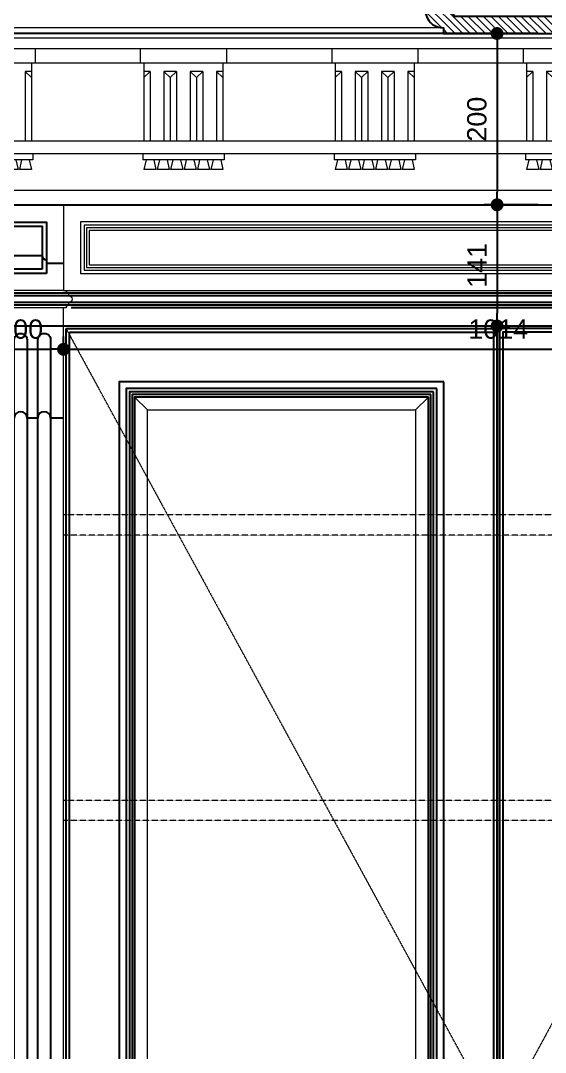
# Model space of a CAD drawing. Header units: inches. Extents: x 274057 to 444617, y 490067 to 635630.
# Drawn here: x 347014 to 347626, y 518310 to 519514 of the extents above; entities that cross this region are included whole.
import ezdxf

# ---------------------------------------------------------------- set-up
doc = ezdxf.new("R2010")
doc.units = ezdxf.units.IN
doc.header["$MEASUREMENT"] = 0
doc.linetypes.add('HIDDEN', pattern=[0.375, 0.25, -0.125])
for name, color, linetype in [('CQ Grg Gypsum', 41, 'Continuous'), ('CQ PANEL DIMENSION', 1, 'Continuous'), ('ID-wall paper', 8, 'Continuous'), ('WOOD', 23, 'Continuous'), ('WOOD 01', 34, 'Continuous'), ('WOOD 02', 32, 'Continuous'), ('Wood SECT', 1, 'Continuous')]:
    doc.layers.add(name, color=color, linetype=linetype)
for name, color, linetype, lineweight in [('CQ gypsum 2', 42, 'Continuous', 0), ('CQ Gypsum Hatch', 8, 'Continuous', 20), ('Glass', 4, 'Continuous', 0), ('WOOD-HID', 8, 'HIDDEN', 18)]:
    doc.layers.add(name, color=color, linetype=linetype, lineweight=lineweight)
doc.styles.get("Standard").update_dxf_attribs({"font": 'arial.ttf'})
doc.dimstyles.new('chester 15', dxfattribs={"dimscale": 0.15, "dimtxt": 150, "dimasz": 100, "dimexe": 100, "dimexo": 0, "dimgap": 80, "dimtad": 1, "dimdec": 0, "dimzin": 0, "dimdsep": 46, "dimtxsty": 'Standard', "dimblk": 'DOT', "dimcen": 100, "dimclrd": 1, "dimclre": 1, "dimclrt": 3, "dimadec": 0, "dimazin": 0, "dimtfac": 1, "dimtdec": 0, "dimtofl": 0, "dimtmove": 0, "dimatfit": 3, "dimfxl": 1, "dimtolj": 1, "dimtzin": 0, "dimlwd": -1, "dimarcsym": 0})
doc.dimstyles.new('CQ 20', dxfattribs={"dimscale": 0.2, "dimtxt": 150, "dimasz": 100, "dimexe": 100, "dimexo": 20, "dimgap": 80, "dimtad": 1, "dimdec": 0, "dimzin": 0, "dimdsep": 46, "dimtxsty": 'Standard', "dimblk": 'DOT', "dimcen": 100, "dimclrd": 1, "dimclre": 1, "dimclrt": 3, "dimadec": 0, "dimazin": 0, "dimtfac": 1, "dimtdec": 0, "dimtofl": 0, "dimtmove": 0, "dimatfit": 3, "dimfxl": 1, "dimtolj": 1, "dimtzin": 0, "dimlwd": -1, "dimarcsym": 0})

# ---------------------------------------------------------------- blocks, each defined once
blk = doc.blocks.new('ff15 section ceiling A and B')
at = {"layer": 'CQ Gypsum Hatch'}
h = blk.add_hatch(dxfattribs=at)
h.set_pattern_fill('ANSI31', color=256, scale=50, angle=180, style=0)
h.set_pattern_definition([(224.9999999999999, (863766.5914405661, 132415.694420714), (4.419417382415921, -4.419417382415922), [])])
edge = h.paths.add_edge_path()
edge.add_line((332065.6782637458, 531551.4547540266), (332065.6782263991, 532245.4163776124))
edge.add_line((332065.6782263991, 532245.4163776124), (332045.6782263989, 532245.4163804308))
edge.add_line((332045.6782263989, 532245.4163804308), (332045.6782637458, 531564.9740375306))
edge.add_line((332045.6782637458, 531564.9740375306), (331890.8122676351, 531439.3348967673))
edge.add_line((331890.8122676351, 531439.3348967673), (331890.8122676352, 531413.4163786573))
edge.add_line((331890.8122676352, 531413.4163786573), (331899.5114529806, 531413.4163786573))
edge.add_line((331899.5114529806, 531413.4163786573), (331899.5114529806, 531419.3159787839))
edge.add_arc((331902.2419487927, 531419.3159787841), 2.730495812022127, 89.75209777635882, 180.0000000048857, ccw=False)
edge.add_line((331902.2537628194, 531422.0464490382), (331944.7841469523, 531422.0464490382))
edge.add_line((331944.7841469523, 531422.0464490382), (331944.7841469523, 531460.7916174831))
edge.add_arc((331946.5070290589, 531502.7276900264), 41.9714486658172, 267.6474098500829, 325.6081869534439)
edge.add_line((331981.1416258019, 531479.0201551153), (331989.7818599921, 531479.0201551153))
edge.add_line((331989.7818599921, 531479.0201551153), (331989.7818599919, 531491.0331089969))
edge.add_line((331989.7818599919, 531491.0331089969), (332026.0118476824, 531491.0331089969))
edge.add_line((332026.0118476824, 531491.0331089969), (332026.0118476824, 531512.9270566637))
edge.add_line((332026.0118476824, 531512.9270566637), (332032.6930510519, 531512.9270566637))
edge.add_arc((332051.3967741364, 531514.1546429674), 18.74396503827015, 112.0673333029448, 183.7551229113823, ccw=False)
edge.add_arc((332038.9054078332, 531550.8937917652), 20.12030587962656, 285.7141126401269, 361.5976365187827)
edge.add_line((332059.0178922653, 531551.4547540268), (332065.6782637458, 531551.4547540266))
edge.add_line((332065.6782637458, 531551.4547540266), (332065.6782637458, 531560.2595447644))
at = {"layer": 'CQ Grg Gypsum', "elevation": 1.466518336039335e-07}
blk.add_lwpolyline([(332065.6782637458, 531551.4547540266), (332065.6782263991, 532245.4163776124), (332045.6782263989, 532245.4163804308), (332045.6782637458, 531564.9740375306), (331890.8122676351, 531439.3348967673), (331890.8122676352, 531413.4163786573), (331899.5114529806, 531413.4163786573), (331899.5114529806, 531419.3159787839, -0.4154813949706535), (331902.2537628194, 531422.0464490382), (331944.7841469523, 531422.0464490382), (331944.7841469523, 531460.7916174831, 0.2584350037517542), (331981.1416258019, 531479.0201551153), (331989.7818599921, 531479.0201551153), (331989.7818599919, 531491.0331089969), (332026.0118476824, 531491.0331089969), (332026.0118476824, 531512.9270566637), (332032.6930510519, 531512.9270566637, -0.3234142676471498), (332044.3547423907, 531531.5254810085, 0.3437592340717269), (332059.0178922653, 531551.4547540268), (332065.6782637458, 531551.4547540266), (332065.6782637458, 531560.2595447644)], format="xyb", dxfattribs=at)
blk = doc.blocks.new('A$C11B46C9D')
at = {"layer": 'CQ gypsum 2', "lineweight": 0}
for p, q in [((-0.0001620324910618365, 194.6588426323142), (223.2751500969171, 194.6588426323142)), ((-0.0001620324910618365, 182.0479222272988), (223.2751500969171, 182.0479222272988)), ((61.40054880309617, 182.0479222272988), (61.40054880309617, 165.2333616929245)), ((161.8744392613298, 182.0479222272988), (223.2751500969753, 182.0479222272988)), ((161.8744392613298, 182.0479222272988), (161.8744392613298, 165.2333616928663)), ((-0.0001620324910618365, 165.2333616928663), (223.2751500969171, 165.2333616928663)), ((65.58696090563899, 165.2333616929245), (65.58696090563899, 74.14751840918325)), ((157.6880271588452, 165.2333616929245), (157.688027158787, 74.14751840918325)), ((161.8744392613298, 165.2333616928663), (223.2751500969753, 165.2333616928663)), ((65.58696090563899, 155.4248680452001), (72.95504620618885, 155.4248680452001)), ((65.58696090563899, 148.4475145412725), (72.95504620618885, 155.4248680452001)), ((72.95504620618885, 155.4248680452001), (72.95504620618885, 74.14751840918325)), ((88.91923102218425, 155.4248680452001), (88.91923102218425, 74.14751840918325)), ((88.91923102218425, 155.4248680452001), (96.28731632273411, 148.4475145412725)), ((88.91923102218425, 155.4248680452001), (103.655401623284, 155.4248680452001)), ((96.28731632273411, 148.4475145412725), (103.655401623284, 155.4248680452001)), ((96.28731632273411, 148.4475145412725), (96.28731632273411, 74.14751840918325)), ((103.655401623284, 155.4248680452001), (103.655401623284, 74.14751840918325)), ((119.6195864402107, 155.4248680452001), (119.6195864402107, 74.14751840918325)), ((119.6195864402107, 155.4248680452001), (134.3557570413104, 155.4248680452001)), ((119.6195864402107, 155.4248680452001), (126.9876717407606, 148.4475145412725)), ((126.9876717407606, 148.4475145412725), (134.3557570413104, 155.4248680452001)), ((126.9876717407606, 148.4475145412725), (126.9876717408188, 74.14751840918325)), ((134.3557570413104, 155.4248680452001), (134.3557570413104, 74.14751840918325)), ((150.3199418582371, 155.4248680452001), (150.3199418582371, 74.14751840918325)), ((150.3199418582371, 155.4248680452001), (157.688027158787, 148.4475145412725)), ((150.3199418582371, 155.4248680452001), (157.688027158787, 155.4248680452001)), ((-0.0001620324910618365, 74.14751840912504), (223.2751500969171, 74.14751840912504)), ((-0.0001620324910618365, 59.35070513532264), (223.2751500969171, 59.35070513532264)), ((64.19149020448094, 59.35070513532264), (64.19149020448094, 52.42917045735521)), ((64.19149020448094, 52.42917045735521), (159.0834978590137, 52.42917045735521)), ((68.09880816604709, 52.42917045735521), (65.53114207688486, 41.26540485181613)), ((77.02982065215474, 52.42917045735521), (79.59748674131697, 41.26540485181613)), ((83.72808001603698, 52.42917045735521), (81.16041392687475, 41.26540485181613)), ((92.65909250028199, 52.42917045735521), (95.22675859037554, 41.26540485181613)), ((99.35735186509555, 52.42917045735521), (96.78968577593332, 41.26540485181613)), ((108.2883643493406, 52.42917045735521), (110.8560304385028, 41.26540485181613)), ((114.9866237132228, 52.42917045735521), (112.4189576240606, 41.26540485181613)), ((123.9176361983991, 52.42917045735521), (126.4853022884927, 41.26540485181613)), ((130.6158955622814, 52.42917045735521), (128.0482294731191, 41.26540485181613)), ((139.546908048389, 52.42917045735521), (142.1145741375512, 41.26540485181613)), ((146.2451674113399, 52.42917045735521), (143.6775013221777, 41.26540485181613)), ((155.1761798974476, 52.42917045735521), (157.7438459866098, 41.26540485181613)), ((159.0834978590137, 59.35070513532264), (159.0834978590137, 52.42917045735521)), ((65.53114207688486, 41.26540485181613), (79.59748674131697, 41.26540485181613)), ((81.16041392687475, 41.26540485181613), (95.22675859037554, 41.26540485181613)), ((96.78968577593332, 41.26540485181613), (110.8560304385028, 41.26540485181613)), ((112.4189576240606, 41.26540485181613), (126.4853022884927, 41.26540485181613)), ((128.0482294731191, 41.26540485181613), (142.1145741375512, 41.26540485181613)), ((143.6775013221777, 41.26540485181613), (157.7438459866098, 41.26540485181613)), ((-0.0001620324910618365, 16.74554898560746), (223.2751500969171, 16.74554898560746)), ((-0.0001620324328541756, -9.942281758412719e-05), (223.2751500969753, -9.942281758412719e-05))]:
    blk.add_line(p, q, dxfattribs=at)
at = {"layer": 'CQ gypsum 2', "lineweight": 0, "ltscale": 100}
for p, q in [((61.40054880309617, 182.0479222272988), (161.8744392613298, 182.0479222272988)), ((-0.0001620324910618365, 165.2333616928663), (61.40054880309617, 165.2333616928663))]:
    blk.add_line(p, q, dxfattribs=at)
blk = doc.blocks.new('cornice002.A')
at = {"layer": 'CQ Grg Gypsum', "xscale": -1, "rotation": 359.9999999999987}
for p in [(351655.9034986816, 523348.9190911358, -8.9818190087336e-08), (351879.178810811, 523348.9190911357, -8.9818190087336e-08), (352102.4541229404, 523348.9190911357, -8.9818190087336e-08), (352325.7294350698, 523348.9190911356, -8.9818190087336e-08)]:
    blk.add_blockref('A$C11B46C9D', p, dxfattribs=at)
blk = doc.blocks.new('_Dot')
at = {"color": 0, "linetype": 'ByBlock', "lineweight": -2}
blk.add_line((-0.5, 0), (-1, 0), dxfattribs=at)
at = {"color": 0, "linetype": 'ByBlock', "const_width": 0.5}
blk.add_lwpolyline([(-0.25, 0, 1), (0.25, 0, 1)], format="xyb", close=True, dxfattribs=at)
blk = doc.blocks.new('*D256')
at = {"layer": 'CQ PANEL DIMENSION', "color": 1, "lineweight": -2, "transparency": 16777216}
for p, q in [((347613.291099291, 519499.2839337786), (346392.8497915849, 519499.2839337786)), ((346674.3535546979, 516399.2839683149), (346392.8497915849, 516399.2839683149))]:
    blk.add_line(p, q, dxfattribs=at)
at = {"layer": 'CQ PANEL DIMENSION', "color": 1, "transparency": 16777216}
blk.add_line((346412.8497915849, 519479.2839337786), (346412.8497915849, 516419.2839683149), dxfattribs=at)
at = {"layer": 'Defpoints', "color": 0, "transparency": 16777216}
for p in [(347617.291099291, 519499.2839337786, -1.201643152447252e-07), (346412.8497915849, 516399.2839683149), (346678.3535546979, 516399.2839683149, 0.0001389208850455272)]:
    blk.add_point(p, dxfattribs=at)
at = {"layer": 'CQ PANEL DIMENSION', "color": 1, "transparency": 16777216, "xscale": 20, "yscale": 20, "zscale": 20}
for p, rotation in [((346412.8497915849, 519499.2839337786), 90), ((346412.8497915849, 516399.2839683149), 270)]:
    blk.add_blockref('_Dot', p, dxfattribs=dict(at, rotation=rotation))
at = {"layer": 'CQ PANEL DIMENSION', "color": 3, "transparency": 16777216, "insert": (346381.5223700298, 517949.2839510466), "char_height": 30, "attachment_point": 5, "rotation": 90}
blk.add_mtext('\\A1;3100', dxfattribs=at)
blk = doc.blocks.new('*D351')
at = {"layer": 'CQ PANEL DIMENSION', "color": 1, "lineweight": -2, "transparency": 16777216}
for p, q in [((347617.2910992912, 519499.2839337511), (347554.4559606337, 519499.2839337511)), ((347617.2910992912, 519299.2843366177), (347554.4559606337, 519299.2843366177))]:
    blk.add_line(p, q, dxfattribs=at)
at = {"layer": 'CQ PANEL DIMENSION', "color": 1, "transparency": 16777216}
blk.add_line((347569.4559606337, 519484.2839337511), (347569.4559606337, 519314.2843366177), dxfattribs=at)
at = {"layer": 'Defpoints', "color": 0, "transparency": 16777216}
for p in [(347617.2910992912, 519499.2839337511, -1.201643152447252e-07), (347569.4559606337, 519299.2843366177), (347617.2910992912, 519299.2843366177, -1.283666717956378e-07)]:
    blk.add_point(p, dxfattribs=at)
at = {"layer": 'CQ PANEL DIMENSION', "color": 1, "transparency": 16777216, "xscale": 15, "yscale": 15, "zscale": 15}
for p, rotation in [((347569.4559606337, 519499.2839337511), 90), ((347569.4559606337, 519299.2843366177), 270)]:
    blk.add_blockref('_Dot', p, dxfattribs=dict(at, rotation=rotation))
at = {"layer": 'CQ PANEL DIMENSION', "color": 3, "transparency": 16777216, "insert": (347545.9680684101, 519399.2841351843), "char_height": 22.5, "attachment_point": 5, "rotation": 90}
blk.add_mtext('\\A1;200', dxfattribs=at)
blk = doc.blocks.new('pilaster wardrobe')
at = {"layer": 'WOOD 01', "lineweight": 0, "ltscale": 500, "elevation": 3.731425911869324e-08}
blk.add_lwpolyline([(3349.080012781526, -6047.522935493394), (3449.080012781526, -6047.522935493394), (3449.080012781526, -5947.522935493394), (3349.080012781526, -5947.522935493394)], close=True, dxfattribs=at)
at = {"layer": 'WOOD 01', "lineweight": 0, "ltscale": 500, "elevation": 5.621709576336568e-07}
blk.add_lwpolyline([(3349.080012781467, -6047.522935493394), (3346.080012781467, -6047.522935493394, -0.4142135623730951), (3343.080012781467, -6050.522935493394), (3343.080012781467, -6053.522935493394, 1), (3343.080012781467, -6061.522935493394), (3343.080012781467, -6064.522935493394, -0.4142135623730951), (3346.080012781467, -6067.522935493394), (3349.080012781467, -6067.522935493394)], format="xyb", dxfattribs=at)
at = {"layer": 'WOOD 01', "lineweight": 0, "ltscale": 500, "elevation": 3.731425911869324e-08}
blk.add_lwpolyline([(3349.081916897136, -7847.522903539164), (3349.080012781584, -6067.522935493394), (3449.080012781584, -6067.522935493394), (3449.081916897136, -7847.522903539164), (3349.081916897136, -7847.522903539164)], dxfattribs=at)
at = {"layer": 'WOOD 02', "color": 8, "ltscale": 100}
for p, q in [((3343.080012781584, -6050.522935493394, 5.621709576336568e-07), (3455.080012781584, -6050.522935493394, 5.621709576336568e-07)), ((3343.080012781584, -6053.522935493394, 5.621709576336568e-07), (3455.080012781584, -6053.522935493394, 5.621709576336568e-07)), ((3343.080012781584, -6061.522935493394, 5.621709576336568e-07), (3455.080012781584, -6061.522935493394, 5.621709576336568e-07)), ((3343.080012781584, -6064.522935493394, 5.621709576336568e-07), (3455.080012781584, -6064.522935493394, 5.621709576336568e-07))]:
    blk.add_line(p, q, dxfattribs=at)
at = {"layer": 'WOOD 02', "color": 8, "ltscale": 100, "elevation": 3.731425911869324e-08}
for points in [[(3369.080012781526, -6027.522935493394), (3429.080012781526, -6027.522935493394), (3429.080012781526, -5967.522935493394), (3369.080012781526, -5967.522935493394)], [(3374.080012781526, -6022.522935493394), (3424.080012781526, -6022.522935493394), (3424.080012781526, -5972.522935493394), (3374.080012781526, -5972.522935493394)]]:
    blk.add_lwpolyline(points, close=True, dxfattribs=at)
for points in [[(3364.08051467276, -6105.022935709138), (3364.080037506857, -7820.022903539142, 0.9999999999999999), (3379.080037506886, -7820.022903539157), (3379.079560340983, -6105.022935709138, 1.000000028769451)], [(3391.580514672789, -6105.022935709138), (3391.580037506886, -7820.022903539142, 0.9999999999999999), (3406.580037506915, -7820.022903539157), (3406.579560341012, -6105.022935709138, 1.000000028769451)]]:
    blk.add_lwpolyline(points, format="xyb", close=True, dxfattribs=at)
at = {"layer": 'Wood SECT', "elevation": 3.731425911869324e-08}
for points in [[(3449.080012781526, -6015.559531667357), (3429.080012781526, -6015.559531667357), (3429.080012781526, -6011.559531667357, -0.414213562373095), (3424.080012781526, -6006.559531667357), (3399.080012781526, -6006.559531667357), (3374.080012781526, -6006.559531667357, -0.414213562373095), (3369.080012781526, -6011.559531667357), (3369.080012781526, -6015.559531667357), (3349.080012781526, -6015.559531667357)], [(3349.081832476621, -6196.361488754384), (3364.081916894109, -6196.361488754384, -1), (3379.081916894138, -6196.361488754384), (3391.581916894138, -6196.361488754384, -1), (3406.581916894167, -6196.361488754384), (3419.081916894196, -6196.361488754384, -1), (3434.081916894225, -6196.361488754384), (3449.081832476621, -6196.361488754384)]]:
    blk.add_lwpolyline(points, format="xyb", dxfattribs=at)
blk = doc.blocks.new('FF-15 Cabinet elev A Rev')
blk.add_line((336218.0544687112, 510902.7440447184, 0.005557954751523937), (334089.3053997143, 510902.7425364703, 0.02950532544229402))
at = {"layer": 'Glass'}
for p, q in [((335301.6779946016, 510804.7426021771, 0.01753164009660914), (335286.6779946016, 510819.7426021771, 0.01753164009660914)), ((335614.3667707636, 510804.7426021771, 0.01753164009660914), (335629.3667707636, 510819.7426021771, 0.01753164009660914))]:
    blk.add_line(p, q, dxfattribs=at)
at = {"layer": 'Glass', "elevation": 0.01753164009660914}
blk.add_lwpolyline([(335301.6779946016, 510804.7426021771), (335614.3667707636, 510804.7426021771), (335614.3667707636, 509142.0992369155), (335301.6779946016, 509142.0992369155)], close=True, dxfattribs=at)
at = {"layer": 'WOOD', "color": 8}
for p, q in [((336212.0587000582, 510941.0715830047, 0.01753216494584068), (335209.6810416037, 510941.0715830047, 0.01753216494584068)), ((336212.0587000582, 510938.0716256849, 0.01753216494584068), (335209.6810416037, 510938.0716256849, 0.01753216494584068)), ((336212.0587000582, 510930.0717394983, 0.01753216494584068), (335209.6810416037, 510930.0717394983, 0.01753216494584068)), ((336212.0587000582, 510927.0717821785, 0.01753216494584068), (335209.6810416037, 510927.0717821785, 0.01753216494584068))]:
    blk.add_line(p, q, dxfattribs=at)
at = {"layer": 'WOOD', "color": 8, "lineweight": 0, "elevation": 0.1123269526167327}
for points in [[(336194.0586716047, 511020.2380232967), (335227.6810700572, 511020.2431173788), (335227.6810700572, 510968.0740304596), (336194.0586716049, 510968.0689363778)], [(336191.0587142848, 511017.2380817904), (335230.6810273771, 511017.243144245), (335230.6810273771, 510971.0739719658), (336191.058714285, 510971.0689095116)]]:
    blk.add_lwpolyline(points, close=True, dxfattribs=at)
at = {"layer": 'WOOD 01'}
blk.add_line((336215.0586573781, 510924.0718248585, 0.01753216494584068), (335212.6809989236, 510924.0718248585, 0.01753216494584068), dxfattribs=at)
at = {"layer": 'WOOD 01', "lineweight": 0, "elevation": 0.1123269526167327}
for points in [[(336218.058614698, 511044.2378398791), (335203.6811269639, 511044.2431869837), (335203.6811269639, 510944.0742138773), (336218.0586146982, 510944.0688667728)], [(336198.058614698, 511024.2379453051), (335223.6811269639, 511024.2430815571), (335223.6811269639, 510964.0741084513), (336198.0586146982, 510964.0689721995)], [(336188.058793864, 511014.238177183), (335233.680947798, 511014.2432080106), (335233.680947798, 510974.0738765732), (336188.0587938641, 510974.068845746)]]:
    blk.add_lwpolyline(points, close=True, dxfattribs=at)
at = {"layer": 'WOOD 01', "elevation": 0.01753164009660914}
for points in [[(335206.6773416082, 510899.7432551705), (335709.367423757, 510899.7432551705), (335709.367423757, 509047.098583922), (335206.6773416082, 509047.098583922)], [(335210.6773416082, 510895.7432551705), (335705.367423757, 510895.7432551705), (335705.367423757, 509051.098583922), (335210.6773416082, 509051.098583922)], [(335647.3672317831, 510837.7430631967), (335268.6775335821, 510837.7430631967), (335268.6775335821, 509109.0987758959), (335647.3672317831, 509109.0987758959)], [(335639.3672646854, 510829.7430960989), (335276.6775006799, 510829.7430960989), (335276.6775006799, 509117.0987429937), (335639.3672646854, 509117.0987429937)], [(335635.3668445297, 510825.7426759432), (335280.6779208356, 510825.7426759432), (335280.6779208356, 509121.0991631494), (335635.3668445297, 509121.0991631494)], [(335632.3667281173, 510822.7425595308), (335283.6780372479, 510822.7425595308), (335283.6780372479, 509124.0992795618), (335632.3667281173, 509124.0992795618)], [(335629.3667707636, 510819.7426021771), (335286.6779946016, 510819.7426021771), (335286.6779946016, 509127.0992369155), (335629.3667707636, 509127.0992369155)]]:
    blk.add_lwpolyline(points, close=True, dxfattribs=at)
for points in [[(336215.0549071791, 510867.7911435732), (336215.0549071791, 510899.7432551705), (335712.3648250303, 510899.7432551705), (335712.3648250303, 509047.098583922), (336215.0549071791, 509047.098583922), (336215.0549071791, 510848.0988844571)], [(336211.0549071791, 510867.7911435732), (336211.0549071791, 510895.7432551705), (335716.3648250303, 510895.7432551705), (335716.3648250303, 509051.098583922), (336211.0549071791, 509051.098583922), (336211.0549071791, 510849.413216043)]]:
    blk.add_lwpolyline(points, dxfattribs=at)
at = {"layer": 'WOOD-HID', "lineweight": 0}
for p, q in [((336215.0548941231, 510899.7432779314, 0.01753164009660914), (335206.6773285521, 509047.0986066828, 0.01753164009660914)), ((335206.6775499253, 510899.7432779314, 0.01753164009660914), (336215.0551154963, 509047.0986066828, 0.01753164009660914))]:
    blk.add_line(p, q, dxfattribs=at)
for points, elevation in [([(335203.6774876125, 510682.822354465), (336218.0549753428, 510682.8223860362), (336218.0549753428, 510658.8213584594), (335203.6774876125, 510658.8213268883)], 0.03354091933931831), ([(335203.6793236121, 510349.4791521092), (336218.0568113425, 510349.4791836804), (336218.0568113425, 510325.4781561036), (335203.6793236121, 510325.4781245325)], 0.08644125464960602)]:
    blk.add_lwpolyline(points, close=True, dxfattribs=dict(at, elevation=elevation))
at = {"layer": 'WOOD', "color": 0, "xscale": -0.9999857733061659, "yscale": 0.9999857733061659, "zscale": 0.9999857733061659}
blk.add_blockref('pilaster wardrobe', (338552.7134934094, 516991.5084395608, 0.01753160278288088), dxfattribs=at)
blk = doc.blocks.new('*D720')
at = {"layer": 'CQ Grg Gypsum', "color": 1, "lineweight": -2, "transparency": 16777216}
for p, q in [((347569.4706155728, 519299.4129708584), (347584.4707146886, 519299.4129708584)), ((347569.4707146883, 519157.9161347437), (347584.4707146886, 519157.9161347437))]:
    blk.add_line(p, q, dxfattribs=at)
at = {"layer": 'CQ Grg Gypsum', "color": 1, "transparency": 16777216}
blk.add_line((347569.4707146886, 519284.4129708584), (347569.4707146886, 519172.9161347437), dxfattribs=at)
at = {"layer": 'Defpoints', "color": 0, "transparency": 16777216}
for p in [(347569.4706155728, 519299.4129708584, 0.1094759410550745), (347569.4707146883, 519157.9161347437, 0.008427669493357826), (347569.4707146886, 519157.9161347437)]:
    blk.add_point(p, dxfattribs=at)
at = {"layer": 'CQ Grg Gypsum', "color": 1, "transparency": 16777216, "xscale": 15, "yscale": 15, "zscale": 15}
for p, rotation in [((347569.4707146886, 519299.4129708584), 90), ((347569.4707146886, 519157.9161347437), 270)]:
    blk.add_blockref('_Dot', p, dxfattribs=dict(at, rotation=rotation))
at = {"layer": 'CQ Grg Gypsum', "color": 3, "transparency": 16777216, "insert": (347546.1746710325, 519228.6645528009), "char_height": 22.5, "attachment_point": 5, "rotation": 90}
blk.add_mtext('\\A1;141', dxfattribs=at)
blk = doc.blocks.new('*D721')
at = {"layer": 'CQ Grg Gypsum', "color": 1, "lineweight": -2, "transparency": 16777216}
for p, q in [((347569.4707146883, 519157.9161347437), (347584.4707146889, 519157.9161347437)), ((347570.8112498847, 517299.2710342489), (347554.4707146889, 517299.2710342489))]:
    blk.add_line(p, q, dxfattribs=at)
at = {"layer": 'CQ Grg Gypsum', "color": 1, "transparency": 16777216}
blk.add_line((347569.4707146889, 519142.9161347437), (347569.4707146889, 517314.2710342489), dxfattribs=at)
at = {"layer": 'Defpoints', "color": 0, "transparency": 16777216}
for p in [(347569.4707146883, 519157.9161347437, 0.008427669493335413), (347569.4707146889, 517299.2710342489), (347570.8112498847, 517299.2710342489, 0.01468062853492862)]:
    blk.add_point(p, dxfattribs=at)
at = {"layer": 'CQ Grg Gypsum', "color": 1, "transparency": 16777216, "xscale": 15, "yscale": 15, "zscale": 15}
for p, rotation in [((347569.4707146889, 519157.9161347437), 90), ((347569.4707146889, 517299.2710342489), 270)]:
    blk.add_blockref('_Dot', p, dxfattribs=dict(at, rotation=rotation))
at = {"layer": 'CQ Grg Gypsum', "color": 3, "transparency": 16777216, "insert": (347545.9828224653, 518228.5935844961), "char_height": 22.5, "attachment_point": 5, "rotation": 90}
blk.add_mtext('\\A1;1859', dxfattribs=at)
blk = doc.blocks.new('*D733')
at = {"layer": 'CQ Grg Gypsum', "color": 1, "lineweight": -2, "transparency": 16777216}
for p, q in [((346963.6301791313, 519130.705564486), (346963.6301791313, 519145.7084018086)), ((347063.6287564618, 519130.7054575148), (347063.6287564618, 519145.7084018086))]:
    blk.add_line(p, q, dxfattribs=at)
at = {"layer": 'CQ Grg Gypsum', "color": 1, "transparency": 16777216}
blk.add_line((346978.6301791313, 519130.7084018086), (347048.6287564618, 519130.7084018086), dxfattribs=at)
at = {"layer": 'Defpoints', "color": 0, "transparency": 16777216}
for p in [(346963.6301791313, 519130.705564486, 0.01468062853495103), (347063.6287564618, 519130.7084018086), (347063.6287564618, 519130.7054575148, 0.01468062853495103)]:
    blk.add_point(p, dxfattribs=at)
at = {"layer": 'CQ Grg Gypsum', "color": 1, "transparency": 16777216, "xscale": 15, "yscale": 15, "zscale": 15, "rotation": 180}
blk.add_blockref('_Dot', (346963.6301791313, 519130.7084018086), dxfattribs=at)
at = {"layer": 'CQ Grg Gypsum', "color": 1, "transparency": 16777216, "xscale": 15, "yscale": 15, "zscale": 15}
blk.add_blockref('_Dot', (347063.6287564618, 519130.7084018086), dxfattribs=at)
at = {"layer": 'CQ Grg Gypsum', "color": 3, "transparency": 16777216, "insert": (347013.6294677966, 519154.1962940324), "char_height": 22.5, "attachment_point": 5}
blk.add_mtext('\\A1;100', dxfattribs=at)
blk = doc.blocks.new('*D734')
at = {"layer": 'CQ Grg Gypsum', "color": 1, "lineweight": -2, "transparency": 16777216}
for p, q in [((347063.6287564618, 519130.7054575148), (347063.6287564618, 519145.7084018086)), ((348078.0013029246, 519130.7043724122), (348078.0013029246, 519145.7084018086))]:
    blk.add_line(p, q, dxfattribs=at)
at = {"layer": 'CQ Grg Gypsum', "color": 1, "transparency": 16777216}
blk.add_line((347078.6287564618, 519130.7084018086), (348063.0013029246, 519130.7084018086), dxfattribs=at)
at = {"layer": 'Defpoints', "color": 0, "transparency": 16777216}
for p in [(347063.6287564618, 519130.7054575148, 0.01468062853495103), (348078.0013029246, 519130.7084018086), (348078.0013029246, 519130.7043724122, 0.01468062853495103)]:
    blk.add_point(p, dxfattribs=at)
at = {"layer": 'CQ Grg Gypsum', "color": 1, "transparency": 16777216, "xscale": 15, "yscale": 15, "zscale": 15, "rotation": 180}
blk.add_blockref('_Dot', (347063.6287564618, 519130.7084018086), dxfattribs=at)
at = {"layer": 'CQ Grg Gypsum', "color": 1, "transparency": 16777216, "xscale": 15, "yscale": 15, "zscale": 15}
blk.add_blockref('_Dot', (348078.0013029246, 519130.7084018086), dxfattribs=at)
at = {"layer": 'CQ Grg Gypsum', "color": 3, "transparency": 16777216, "insert": (347570.8150296932, 519154.1962940324), "char_height": 22.5, "attachment_point": 5}
blk.add_mtext('\\A1;1014', dxfattribs=at)

msp = doc.modelspace()

# ---------------------------------------------------------------- linework, layer by layer
at = {"layer": 'CQ Grg Gypsum'}
msp.add_line((341897.7547610544, 519299.2843367348, -1.201643152447252e-07), (348200.7530533101, 519299.2843367348, 0.01769572050534524), dxfattribs=at)
at = {"layer": 'CQ gypsum 2'}
for p, q in [((347505.670361381, 519505.9443052259, -1.201643152462454e-07), (342370.715826945, 519505.9443052602, -1.201643152462454e-07)), ((347506.7922858423, 519499.2839337453, -1.201643152462454e-07), (342370.7158269451, 519499.2839337796, -1.201643152462454e-07))]:
    msp.add_line(p, q, dxfattribs=at)

# ---------------------------------------------------------------- block references
at = {"layer": 'CQ Grg Gypsum'}
for name, p in [('cornice002.A', (-4564.047892986273, -4049.574012443074, -3.854848170878333e-08)), ('FF-15 Cabinet elev A Rev', (11859.94768142141, 8255.172450326616, 0.01483026277622338))]:
    msp.add_blockref(name, p, dxfattribs=at)
at = {"layer": 'ID-wall paper', "rotation": 270}
msp.add_blockref('ff15 section ceiling A and B', (-184044.6624681845, 851564.9621974737, -2.668161488495284e-07), dxfattribs=at)

# ---------------------------------------------------------------- dimensions: what is measured, and where the dimension line sits
at = {"layer": 'CQ Grg Gypsum'}
dim = msp.add_linear_dim(base=(347569.4707146886, 519157.9161347437, 0.0176812743378815), p1=(347569.4706155726, 519299.4129708582, 0.127157215392956), p2=(347569.4707146882, 519157.9161347435, 0.02610894383123932), angle=90, dimstyle='chester 15', dxfattribs=at)
dim.commit()
dim.dimension.update_dxf_attribs({"geometry": '*D720', "text_midpoint": (347546.1746710325, 519228.6645528009, 0.0176812743378815)})
for base, p1, p2, picture, middle in [((347063.6287564618, 519130.7084018086, 0.0176812743378815), (346963.6301791313, 519130.705564486, 0.03236190287283253), (347063.6287564618, 519130.7054575148, 0.03236190287283253), '*D733', (347013.6294677966, 519154.1962940324, 0.0176812743378815)), ((348078.0013029246, 519130.7084018086, 0.0176812743378815), (347063.6287564618, 519130.7054575148, 0.03236190287283253), (348078.0013029246, 519130.7043724122, 0.03236190287283253), '*D734', (347570.8150296932, 519154.1962940324, 0.0176812743378815))]:
    dim = msp.add_linear_dim(base=base, p1=p1, p2=p2, dimstyle='chester 15', override={"dimtmove": 1}, dxfattribs=at)
    dim.commit()
    dim.dimension.update_dxf_attribs({"geometry": picture, "text_midpoint": middle})
dim = msp.add_linear_dim(base=(347569.4707146889, 517299.2710342489, 0.0176812743378815), p1=(347569.4707146882, 519157.9161347435, 0.02610894383121691), p2=(347570.8112498845, 517299.2710342486, 0.03236190287281011), angle=90, dimstyle='chester 15', override={"dimtmove": 1}, dxfattribs=at)
dim.commit()
dim.dimension.update_dxf_attribs({"geometry": '*D721', "text_midpoint": (347545.9828224653, 518228.5935844961, 0.0176812743378815)})
at = {"layer": 'CQ PANEL DIMENSION'}
dim = msp.add_linear_dim(base=(346412.8497915849, 516399.2839683149, 0.0176812743378815), p1=(347617.2910992909, 519499.2839337784, 0.01768115417356625), p2=(346678.3535546978, 516399.2839683146, 0.01782019522292702), angle=90, dimstyle='CQ 20', override={"dimtmove": 1}, dxfattribs=at)
dim.commit()
dim.dimension.update_dxf_attribs({"geometry": '*D256', "text_midpoint": (346381.5223700298, 517949.2839510466, 0.0176812743378815)})
dim = msp.add_linear_dim(base=(347569.4559606337, 519299.2843366177, 0.0176812743378815), p1=(347617.2910992911, 519499.2839337508, 0.01768115417356625), p2=(347617.2910992911, 519299.2843366175, 0.0176811459712097), angle=90, dimstyle='chester 15', dxfattribs=at)
dim.commit()
dim.dimension.update_dxf_attribs({"geometry": '*D351', "text_midpoint": (347545.9680684101, 519399.2841351843, 0.0176812743378815)})

doc.saveas('drawing.dxf')
